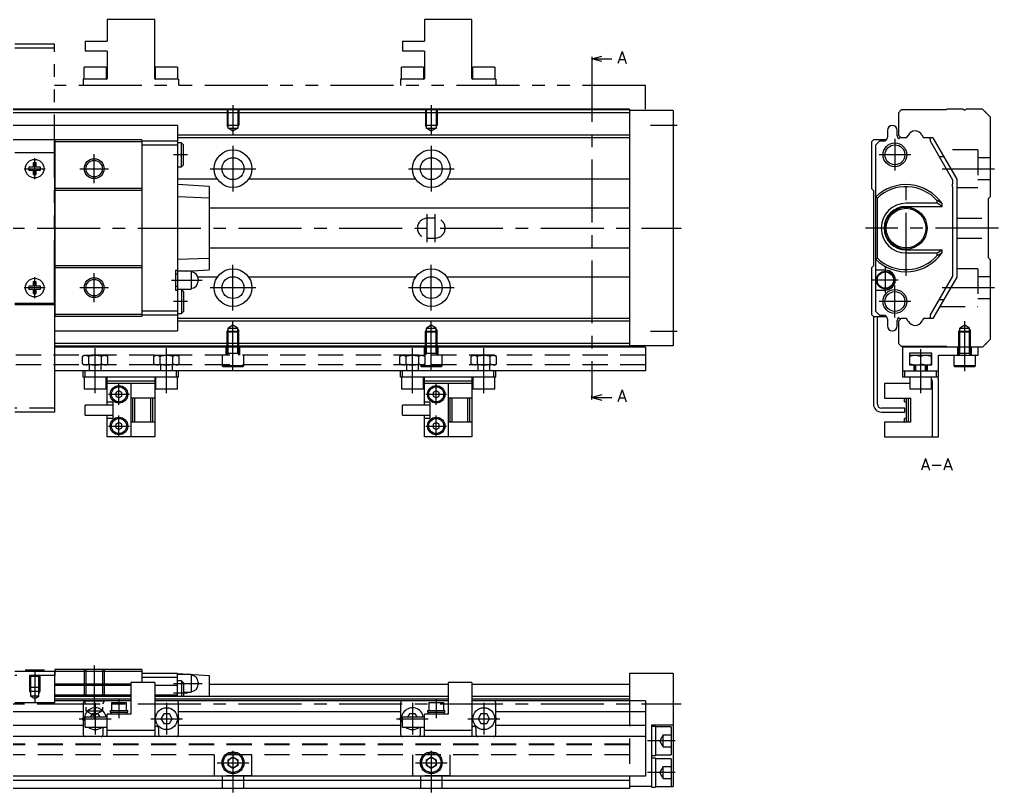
# Model space of a CAD drawing. Extents: x -2 to 494, y -8 to 204.
# Drawn here: x 247.6 to 494.4, y 9 to 203.9 of the extents above; entities that cross this region are included whole.
import ezdxf

# ---------------------------------------------------------------- set-up
doc = ezdxf.new("R2010")
doc.units = 0
doc.header["$LTSCALE"] = 0.5
for name, pattern in [('CENTER', [50.8, 31.75, -6.35, 6.35, -6.35]), ('DASHED', [19.05, 12.7, -6.35]), ('PHANTOM', [63.5, 31.75, -6.35, 6.35, -6.35, 6.35, -6.35])]:
    doc.linetypes.add(name, pattern=pattern)
for name, color, linetype in [('MSM_CENTER', 1, 'CENTER'), ('MSM_CONTINUOUS', 7, 'CONTINUOUS'), ('MSM_DASHED', 4, 'DASHED'), ('MSM_IMAGINARY', 6, 'PHANTOM'), ('MSM_NARROW', 5, 'CONTINUOUS'), ('MSM_PART_NUMBER', 7, 'CONTINUOUS')]:
    doc.layers.add(name, color=color, linetype=linetype)
doc.styles.get("Standard").update_dxf_attribs({"font": 'txt.shx', "height": 3, "bigfont": 'bigfont.shx'})

msp = doc.modelspace()

# ---------------------------------------------------------------- linework, layer by layer
at = {"layer": 'MSM_CENTER'}
for p, q in [((391.92, 193.98), (391.92, 108.62)), ((301.4, 182.3), (301.4, 174.79)), ((351.4, 182.3), (351.4, 174.79)), ((406.65, 177.3), (413.4, 177.3)), ((468.3, 173.8), (468.3, 165.8)), ((301.4, 172.05), (301.4, 160.55)), ((351.4, 172.05), (351.4, 160.55)), ((251.4, 163.67), (251.4, 168.92)), ((266.4, 162.67), (266.4, 169.92)), ((289.9, 169.8), (286.4, 169.8)), ((472.3, 169.8), (464.3, 169.8)), ((248.77, 166.3), (254.02, 166.3)), ((262.77, 166.3), (270.02, 166.3)), ((295.65, 166.3), (307.15, 166.3)), ((345.65, 166.3), (357.15, 166.3)), ((480.22, 166.3), (493.4, 166.3)), ((471.1, 139.3), (471.1, 163.3)), ((350.4, 147.8), (350.4, 154.8)), ((352.4, 147.8), (352.4, 154.8)), ((-2, 151.3), (414.4, 151.3)), ((494.4, 151.3), (460.9, 151.3)), ((301.4, 130.55), (301.4, 142.05)), ((351.4, 130.55), (351.4, 142.05)), ((465.9, 134.95), (465.9, 141.45)), ((251.4, 133.67), (251.4, 138.92)), ((266.4, 132.67), (266.4, 139.92)), ((248.77, 136.3), (254.02, 136.3)), ((262.77, 136.3), (270.02, 136.3)), ((285.9, 138.2), (293.6, 138.2)), ((295.65, 136.3), (307.15, 136.3)), ((345.65, 136.3), (357.15, 136.3)), ((469.15, 138.2), (462.65, 138.2)), ((468.3, 128.8), (468.3, 136.8)), ((480.22, 136.3), (493.4, 136.3)), ((289.9, 132.8), (286.4, 132.8)), ((472.3, 132.8), (464.3, 132.8)), ((301.4, 115.25), (301.4, 127.81)), ((351.4, 115.25), (351.4, 127.81)), ((485.9, 115.25), (485.9, 127.81)), ((406.65, 125.3), (413.4, 125.3)), ((266.65, 109.7), (266.65, 121.05)), ((284.65, 109.7), (284.65, 121.05)), ((346.65, 109.7), (346.65, 121.05)), ((364.65, 109.7), (364.65, 121.05)), ((474.8, 109.7), (474.8, 120.8)), ((272.65, 106.77), (272.65, 112.02)), ((352.65, 106.77), (352.65, 112.02)), ((270.02, 109.4), (275.27, 109.4)), ((350.02, 109.4), (355.27, 109.4)), ((272.65, 98.77), (272.65, 104.02)), ((352.65, 98.77), (352.65, 104.02)), ((270.02, 101.4), (275.27, 101.4)), ((350.02, 101.4), (355.27, 101.4)), ((251.4, 39.5), (251.4, 31.69)), ((266.4, 41), (266.4, 27.41)), ((286.4, 36.5), (293.6, 36.5)), ((272.65, 32.7), (272.65, 27.7)), ((286.4, 34.1), (289.9, 34.1)), ((352.65, 32.7), (352.65, 27.7)), ((-2, 31.3), (414.4, 31.3)), ((266.65, 31.6), (266.65, 23.6)), ((284.65, 31.6), (284.65, 23.6)), ((346.65, 31.6), (346.65, 23.6)), ((364.65, 31.6), (364.65, 23.6)), ((262.65, 27.6), (270.65, 27.6)), ((280.65, 27.6), (288.65, 27.6)), ((342.65, 27.6), (350.65, 27.6)), ((360.65, 27.6), (368.65, 27.6)), ((412.9, 22), (405.9, 22)), ((301.4, 19.5), (301.4, 9)), ((351.4, 19.5), (351.4, 9)), ((297.4, 16.5), (305.4, 16.5)), ((347.4, 16.5), (355.4, 16.5)), ((412.9, 14), (405.9, 14))]:
    msp.add_line(p, q, dxfattribs=at)
at = {"layer": 'MSM_CONTINUOUS'}
for p, q in [((391.92, 193.98), (394.42, 194.65)), ((391.92, 194.48), (391.92, 193.48)), ((394.42, 193.31), (391.92, 193.98)), ((391.92, 193.98), (396.92, 193.98)), ((401.4, 181.3), (151.4, 181.3)), ((401.4, 181.1), (151.4, 181.1)), ((401.4, 180.4), (151.4, 180.4)), ((401.4, 181.3), (401.4, 121.3)), ((412.4, 181), (401.4, 181)), ((412.4, 181), (412.4, 121.6)), ((469.9, 181.1), (469.2, 180.4)), ((469.2, 180.4), (469.2, 174.75)), ((481.2, 181.1), (469.9, 181.1)), ((481.4, 181.3), (481.2, 181.1)), ((485.5, 181.3), (481.4, 181.3)), ((490.4, 181.3), (486.3, 181.3)), ((492.4, 179.3), (490.4, 181.3)), ((492.4, 159.3), (492.4, 179.3)), ((287.4, 177.2), (215.4, 177.2)), ((287.4, 177.2), (287.4, 125.4)), ((466.4, 175.95), (466.4, 174.25)), ((468.9, 174.55), (468.9, 175.95)), ((278.4, 173.55), (224.4, 173.55)), ((256.5, 173.55), (256.5, 129.05)), ((278.4, 173.05), (256.5, 173.05)), ((278.4, 173.55), (278.4, 129.05)), ((287.4, 173.25), (278.4, 173.25)), ((401.4, 174.75), (287.4, 174.75)), ((401.4, 174.05), (287.4, 174.05)), ((288.4, 172.8), (287.4, 172.8)), ((288.9, 172.3), (288.4, 172.8)), ((288.4, 166.8), (288.4, 172.8)), ((462.9, 173.55), (462.4, 173.05)), ((462.4, 173.05), (462.4, 161.3)), ((466.11, 173.55), (462.9, 173.55)), ((464.4, 173.25), (463.4, 172.25)), ((465.4, 173.25), (464.4, 173.25)), ((469.2, 174.75), (469.9, 174.05)), ((469.85, 174.1), (469.7, 174.1)), ((471.25, 174.05), (469.9, 174.05)), ((471.25, 174.05), (471.62, 174.7)), ((475.12, 174.8), (475.55, 174.05)), ((477.9, 174.05), (475.55, 174.05)), ((477.24, 173.2), (477.24, 173.6)), ((482.9, 163.39), (477.24, 173.2)), ((477.9, 174.05), (483.9, 163.66)), ((287.4, 172.25), (278.4, 172.25)), ((288.9, 167.3), (288.9, 172.3)), ((463.4, 172.25), (463.4, 130.35)), ((256.4, 170.3), (246.4, 170.3)), ((256.4, 170.3), (256.4, 104.92)), ((480.64, 169.3), (479.49, 169.3)), ((251, 166.7), (249.95, 166.7)), ((249.95, 165.9), (251, 165.9)), ((251, 167.75), (251, 166.7)), ((251, 165.9), (251, 164.85)), ((251.8, 166.7), (251.8, 167.75)), ((252.85, 166.7), (251.8, 166.7)), ((251.8, 164.85), (251.8, 165.9)), ((251.8, 165.9), (252.85, 165.9)), ((287.4, 166.8), (288.4, 166.8)), ((288.4, 166.8), (288.9, 167.3)), ((297.45, 163.66), (287.4, 163.66)), ((347.45, 163.66), (305.35, 163.66)), ((401.4, 163.66), (355.35, 163.66)), ((482.9, 162.45), (482.9, 163.39)), ((483.9, 163.66), (483.9, 138.94)), ((278.4, 161.3), (256.5, 161.3)), ((278.4, 160.8), (256.5, 160.8)), ((295.4, 161.77), (287.4, 162.3)), ((295.4, 161.77), (295.4, 140.83)), ((462.4, 161.3), (462.9, 160.8)), ((462.9, 160.8), (462.9, 141.8)), ((482.9, 139.21), (482.9, 161.65)), ((295.4, 158.9), (287.4, 159.16)), ((463.9, 158.9), (463.4, 159.16)), ((463.9, 143.7), (463.9, 158.9)), ((478.95, 157.56), (478.95, 158.23)), ((491.9, 158.8), (492.4, 159.3)), ((491.9, 143.8), (491.9, 158.8)), ((401.4, 156.3), (295.4, 156.3)), ((478.95, 157.56), (471.1, 157.56)), ((471.1, 156.8), (480.2, 156.8)), ((480.2, 156.8), (478.95, 157.56)), ((480.2, 156.8), (480.2, 157.48)), ((295.4, 146.3), (401.4, 146.3)), ((471.1, 145.8), (480.2, 145.8)), ((478.95, 145.04), (480.2, 145.8)), ((480.2, 145.12), (480.2, 145.8)), ((287.4, 143.44), (295.4, 143.7)), ((463.4, 143.44), (463.9, 143.7)), ((471.1, 145.04), (478.95, 145.04)), ((478.95, 144.37), (478.95, 145.04)), ((492.4, 143.3), (491.9, 143.8)), ((492.4, 123.3), (492.4, 143.3)), ((278.4, 141.8), (256.5, 141.8)), ((278.4, 141.3), (256.5, 141.3)), ((286.9, 140.7), (286.9, 135.7)), ((286.9, 140.7), (287.4, 140.7)), ((289.66, 140.45), (295.4, 140.83)), ((462.9, 141.8), (462.4, 141.3)), ((462.4, 141.3), (462.4, 129.55)), ((465.9, 140.7), (463.4, 140.7)), ((287.4, 139.7), (286.9, 139.7)), ((290.85, 140.45), (287.4, 140.45)), ((290.85, 140.45), (290.85, 135.95)), ((297.45, 138.94), (292.54, 138.94)), ((292.6, 138.5), (292.6, 137.9)), ((347.45, 138.94), (305.35, 138.94)), ((401.4, 138.94), (355.35, 138.94)), ((477.24, 129.4), (482.9, 139.21)), ((483.9, 138.94), (477.9, 128.55)), ((251, 136.7), (249.95, 136.7)), ((249.95, 135.9), (251, 135.9)), ((251, 137.75), (251, 136.7)), ((251, 135.9), (251, 134.85)), ((251.8, 136.7), (251.8, 137.75)), ((252.85, 136.7), (251.8, 136.7)), ((251.8, 135.9), (252.85, 135.9)), ((251.8, 134.85), (251.8, 135.9)), ((286.9, 136.7), (287.4, 136.7)), ((287.4, 135.95), (290.85, 135.95)), ((288.4, 135.8), (287.4, 135.8)), ((288.4, 135.8), (288.4, 129.8)), ((288.9, 135.3), (288.4, 135.8)), ((286.9, 135.7), (287.4, 135.7)), ((288.9, 135.3), (288.9, 130.3)), ((463.4, 135.7), (465.9, 135.7)), ((479.49, 133.3), (480.64, 133.3)), ((278.4, 129.05), (256.4, 129.05)), ((278.4, 129.55), (256.5, 129.55)), ((287.4, 130.35), (278.4, 130.35)), ((287.4, 129.35), (278.4, 129.35)), ((287.4, 129.8), (288.4, 129.8)), ((401.4, 128.55), (287.4, 128.55)), ((288.4, 129.8), (288.9, 130.3)), ((462.4, 129.55), (462.9, 129.05)), ((462.9, 129.05), (466.11, 129.05)), ((462.9, 129.05), (462.9, 106.9)), ((463.4, 130.35), (464.4, 129.35)), ((463.9, 106.9), (463.9, 129.05)), ((464.4, 129.35), (465.4, 129.35)), ((466.4, 128.35), (466.4, 126.65)), ((469.9, 128.55), (469.2, 127.85)), ((469.7, 128.5), (469.85, 128.5)), ((471.25, 128.55), (469.9, 128.55)), ((471.68, 127.8), (471.25, 128.55)), ((475.55, 128.55), (475.18, 127.9)), ((477.9, 128.55), (475.55, 128.55)), ((477.24, 129), (477.24, 129.4)), ((401.4, 127.85), (287.4, 127.85)), ((468.9, 126.65), (468.9, 128.05)), ((469.2, 127.85), (469.2, 122.2)), ((256.4, 125.4), (287.4, 125.4)), ((401.4, 122.2), (256.4, 122.2)), ((401.4, 121.5), (256.4, 121.5)), ((405.4, 121.3), (256.4, 121.3)), ((412.4, 121.6), (401.4, 121.6)), ((405.4, 121.3), (405.4, 115.3)), ((469.2, 122.2), (469.9, 121.5)), ((469.9, 121.5), (481.2, 121.5)), ((490.4, 121.3), (470.3, 121.3)), ((470.3, 113.7), (470.3, 121.3)), ((481.2, 121.5), (481.4, 121.3)), ((489.3, 119.3), (489.3, 121.3)), ((490.4, 121.3), (492.4, 123.3)), ((477.65, 119.8), (471.95, 119.8)), ((471.95, 119.8), (471.95, 116.8)), ((477.55, 119.2), (472.05, 119.2)), ((472.05, 116.8), (472.05, 119.2)), ((474.8, 118.95), (473.42, 119.2)), ((474.8, 117.05), (474.8, 118.95)), ((477.55, 118.95), (476.17, 119.2)), ((477.55, 116.8), (477.55, 119.2)), ((477.65, 116.8), (477.65, 119.8)), ((479.3, 119.3), (489.3, 119.3)), ((479.3, 113.7), (479.3, 119.3)), ((483.15, 119.3), (483.15, 116.6)), ((488.65, 116.6), (488.65, 119.3)), ((471.95, 116.8), (477.65, 116.8)), ((472.05, 117.05), (473.42, 116.8)), ((473.1, 116.8), (473.1, 115.3)), ((473.3, 116.8), (473.3, 115.3)), ((474.8, 117.05), (476.17, 116.8)), ((476.3, 115.3), (476.3, 116.8)), ((476.5, 115.3), (476.5, 116.8)), ((483.15, 116.6), (483.45, 116.3)), ((488.65, 116.6), (483.15, 116.6)), ((488.35, 116.3), (483.45, 116.3)), ((488.35, 116.3), (488.65, 116.6)), ((405.4, 115.3), (256.4, 115.3)), ((263.65, 113.7), (263.65, 115.3)), ((287.65, 113.7), (263.65, 113.7)), ((263.9, 113.7), (263.9, 110.7)), ((264.15, 113.7), (264.15, 115.3)), ((269.4, 110.7), (269.4, 113.7)), ((269.65, 106.65), (269.65, 113.57)), ((281.65, 113.57), (281.65, 98.7)), ((281.9, 113.7), (281.9, 110.7)), ((287.15, 113.7), (287.15, 115.3)), ((287.4, 110.7), (287.4, 113.7)), ((287.65, 113.7), (287.65, 115.3)), ((343.65, 113.7), (343.65, 115.3)), ((367.65, 113.7), (343.65, 113.7)), ((343.9, 113.7), (343.9, 110.7)), ((344.15, 113.7), (344.15, 115.3)), ((349.4, 110.7), (349.4, 113.7)), ((349.65, 106.65), (349.65, 113.57)), ((361.65, 113.57), (361.65, 98.7)), ((361.9, 113.7), (361.9, 110.7)), ((367.15, 113.7), (367.15, 115.3)), ((367.4, 110.7), (367.4, 113.7)), ((367.65, 113.7), (367.65, 115.3)), ((470.3, 115.3), (479.3, 115.3)), ((479.3, 113.7), (470.3, 113.7)), ((470.8, 113.7), (470.8, 115.3)), ((472.05, 113.7), (472.05, 110.7)), ((477.55, 110.7), (477.55, 113.7)), ((478.8, 113.7), (478.8, 115.3)), ((281.65, 112.7), (269.65, 112.7)), ((281.65, 112.1), (269.65, 112.1)), ((275.65, 112.1), (275.65, 98.7)), ((361.65, 112.7), (349.65, 112.7)), ((361.65, 112.1), (349.65, 112.1)), ((355.65, 112.1), (355.65, 98.7)), ((465.7, 112.1), (465.7, 108.4)), ((472.05, 112.1), (465.7, 112.1)), ((477.7, 112.1), (477.55, 112.1)), ((477.7, 112.7), (477.7, 98.7)), ((479.3, 98.7), (479.3, 112.7)), ((269.4, 110.7), (263.9, 110.7)), ((272.65, 110.27), (271.9, 109.83)), ((271.9, 109.83), (271.9, 108.97)), ((271.9, 108.97), (272.65, 108.53)), ((273.4, 109.83), (272.65, 110.27)), ((272.65, 108.53), (273.4, 108.97)), ((273.4, 108.97), (273.4, 109.83)), ((287.4, 110.7), (281.9, 110.7)), ((349.4, 110.7), (343.9, 110.7)), ((352.65, 110.27), (351.9, 109.83)), ((351.9, 109.83), (351.9, 108.97)), ((351.9, 108.97), (352.65, 108.53)), ((353.4, 109.83), (352.65, 110.27)), ((352.65, 108.53), (353.4, 108.97)), ((353.4, 108.97), (353.4, 109.83)), ((367.4, 110.7), (361.9, 110.7)), ((394.42, 109.29), (391.92, 108.62)), ((391.92, 108.12), (391.92, 109.12)), ((391.92, 108.62), (394.42, 107.95)), ((391.92, 108.62), (396.92, 108.62)), ((477.55, 110.7), (472.05, 110.7)), ((271.15, 106.65), (264.15, 106.65)), ((264.15, 104.15), (264.15, 106.65)), ((271.15, 107.4), (269.65, 107.4)), ((271.15, 103.4), (271.15, 107.4)), ((281.65, 108.4), (275.65, 108.4)), ((276.15, 102.4), (276.15, 108.4)), ((276.65, 102.4), (276.65, 108.4)), ((280.65, 102.4), (280.65, 108.4)), ((281.15, 102.4), (281.15, 108.4)), ((351.15, 106.65), (344.15, 106.65)), ((344.15, 104.15), (344.15, 106.65)), ((351.15, 107.4), (349.65, 107.4)), ((351.15, 103.4), (351.15, 107.4)), ((361.65, 108.4), (355.65, 108.4)), ((356.15, 102.4), (356.15, 108.4)), ((356.65, 102.4), (356.65, 108.4)), ((360.65, 102.4), (360.65, 108.4)), ((361.15, 102.4), (361.15, 108.4)), ((465.7, 108.4), (472.2, 108.4)), ((470.7, 107.5), (470.7, 108.4)), ((470.7, 107.5), (471.2, 107.5)), ((471.2, 102.4), (471.2, 108.4)), ((471.7, 102.4), (471.7, 108.4)), ((472.2, 108.4), (472.2, 102.4)), ((256.4, 104.9), (246.4, 104.9)), ((264.15, 104.15), (271.15, 104.15)), ((269.65, 98.7), (269.65, 104.15)), ((344.15, 104.15), (351.15, 104.15)), ((349.65, 98.7), (349.65, 104.15)), ((470.8, 105.9), (464.9, 105.9)), ((464.9, 104.9), (470.8, 104.9)), ((470.8, 104.9), (470.8, 105.9)), ((269.65, 103.4), (271.15, 103.4)), ((272.65, 102.27), (271.9, 101.83)), ((271.9, 101.83), (271.9, 100.97)), ((273.4, 101.83), (272.65, 102.27)), ((273.4, 100.97), (273.4, 101.83)), ((281.65, 102.4), (275.65, 102.4)), ((349.65, 103.4), (351.15, 103.4)), ((352.65, 102.27), (351.9, 101.83)), ((351.9, 101.83), (351.9, 100.97)), ((353.4, 101.83), (352.65, 102.27)), ((353.4, 100.97), (353.4, 101.83)), ((361.65, 102.4), (355.65, 102.4)), ((465.7, 102.4), (465.7, 98.7)), ((472.2, 102.4), (465.7, 102.4)), ((471.2, 103.3), (470.7, 103.3)), ((470.7, 102.4), (470.7, 103.3)), ((271.9, 100.97), (272.65, 100.53)), ((272.65, 100.53), (273.4, 100.97)), ((351.9, 100.97), (352.65, 100.53)), ((352.65, 100.53), (353.4, 100.97)), ((281.65, 98.7), (269.65, 98.7)), ((361.65, 98.7), (349.65, 98.7)), ((465.7, 98.7), (479.3, 98.7)), ((256.4, 39.5), (246.4, 39.5)), ((249.05, 39.9), (249.05, 39.5)), ((249.05, 39.9), (253.75, 39.9)), ((253.75, 39.5), (253.75, 39.9)), ((256.4, 39.5), (256.4, 31.6)), ((278.4, 40), (256.5, 40)), ((256.5, 40), (256.5, 38.5)), ((278.4, 39.5), (256.5, 39.5)), ((278.4, 40), (278.4, 36.7)), ((256.5, 38.5), (256.4, 38.5)), ((287.4, 39), (278.4, 39)), ((287.4, 38), (278.4, 38)), ((287.4, 39), (295.4, 38.5)), ((287.4, 33.2), (287.4, 39)), ((290.85, 38.75), (287.4, 38.75)), ((288.4, 37.1), (287.4, 37.1)), ((288.9, 36.6), (288.4, 37.1)), ((288.4, 37.1), (288.4, 33.2)), ((290.85, 38.75), (290.85, 34.25)), ((295.4, 38.5), (295.4, 33.2)), ((412.4, 39), (401.4, 39)), ((401.4, 39), (401.4, 32.1)), ((412.4, 39), (412.4, 10.5)), ((275.65, 36.29), (256.4, 36.29)), ((275.65, 36), (256.4, 36)), ((281.65, 36.7), (275.65, 36.7)), ((275.65, 36.7), (275.65, 28.7)), ((281.65, 36.7), (281.65, 23.1)), ((287.4, 36), (281.65, 36)), ((288.9, 36.6), (288.9, 33.2)), ((292.6, 36.8), (292.6, 36.2)), ((295.4, 36.3), (355.65, 36.3)), ((355.65, 36.7), (355.65, 28.7)), ((361.65, 36.7), (355.65, 36.7)), ((361.65, 36.7), (361.65, 23.1)), ((361.65, 36.3), (401.4, 36.3)), ((275.65, 33.5), (256.4, 33.5)), ((275.65, 33.5), (256.4, 33.5)), ((275.65, 33.2), (256.4, 33.2)), ((275.65, 32.5), (256.4, 32.5)), ((275.65, 32.1), (256.4, 32.1)), ((287.4, 33.5), (281.65, 33.5)), ((355.65, 33.2), (281.65, 33.2)), ((355.65, 32.5), (281.65, 32.5)), ((355.65, 32.1), (281.65, 32.1)), ((288.9, 34.25), (290.85, 34.25)), ((401.4, 33.2), (361.65, 33.2)), ((401.4, 32.5), (361.65, 32.5)), ((405.4, 32.1), (361.65, 32.1)), ((405.4, 32.1), (405.4, 13.1)), ((256.4, 31.6), (246.4, 31.6)), ((263.65, 31.6), (263.65, 23.6)), ((270.45, 29.7), (270.45, 29.2)), ((270.45, 29.7), (274.85, 29.7)), ((270.75, 31.7), (270.75, 29.7)), ((270.75, 31.7), (274.55, 31.7)), ((274.55, 29.7), (274.55, 31.7)), ((274.85, 29.2), (274.85, 29.7)), ((287.65, 23.6), (287.65, 31.6)), ((343.65, 31.6), (343.65, 23.6)), ((350.45, 29.7), (350.45, 29.2)), ((350.45, 29.7), (354.85, 29.7)), ((350.75, 31.7), (350.75, 29.7)), ((350.75, 31.7), (354.55, 31.7)), ((354.55, 29.7), (354.55, 31.7)), ((354.85, 29.2), (354.85, 29.7)), ((367.65, 23.6), (367.65, 31.6)), ((263.65, 29.3), (207.65, 29.3)), ((263.47, 27.6), (263.65, 27.9)), ((263.65, 27.3), (263.47, 27.6)), ((269.65, 27.95), (264.15, 27.95)), ((264.15, 25.45), (264.15, 27.95)), ((265.93, 28.85), (265.41, 27.95)), ((267.37, 28.85), (265.93, 28.85)), ((267.89, 27.95), (267.37, 28.85)), ((275.65, 28.7), (269.65, 28.7)), ((269.65, 23.1), (269.65, 28.7)), ((270.45, 29.2), (274.85, 29.2)), ((270.65, 29.2), (270.65, 28.7)), ((274.65, 28.7), (274.65, 29.2)), ((283.93, 28.85), (283.21, 27.6)), ((283.21, 27.6), (283.93, 26.35)), ((285.37, 28.85), (283.93, 28.85)), ((286.09, 27.6), (285.37, 28.85)), ((285.37, 26.35), (286.09, 27.6)), ((287.83, 27.6), (287.61, 27.22)), ((343.65, 29.3), (287.65, 29.3)), ((287.65, 27.9), (287.83, 27.6)), ((343.47, 27.6), (343.65, 27.9)), ((343.65, 27.3), (343.47, 27.6)), ((349.65, 27.95), (344.15, 27.95)), ((344.15, 25.45), (344.15, 27.95)), ((345.93, 28.85), (345.41, 27.95)), ((347.37, 28.85), (345.93, 28.85)), ((347.89, 27.95), (347.37, 28.85)), ((355.65, 28.7), (349.65, 28.7)), ((349.65, 23.1), (349.65, 28.7)), ((350.45, 29.2), (354.85, 29.2)), ((350.65, 29.2), (350.65, 28.7)), ((354.65, 28.7), (354.65, 29.2)), ((363.93, 28.85), (363.21, 27.6)), ((363.21, 27.6), (363.93, 26.35)), ((365.37, 28.85), (363.93, 28.85)), ((366.09, 27.6), (365.37, 28.85)), ((365.37, 26.35), (366.09, 27.6)), ((367.83, 27.6), (367.61, 27.22)), ((405.4, 29.3), (367.65, 29.3)), ((367.65, 27.9), (367.83, 27.6)), ((263.65, 25.9), (207.65, 25.9)), ((264.15, 25.45), (269.65, 25.45)), ((268.65, 23.6), (268.65, 25.2)), ((269.65, 24.7), (281.65, 24.7)), ((281.65, 25.7), (282.15, 25.7)), ((282.65, 25.2), (282.65, 23.6)), ((283.93, 26.35), (285.37, 26.35)), ((343.65, 25.9), (287.65, 25.9)), ((344.15, 25.45), (349.65, 25.45)), ((348.65, 23.6), (348.65, 25.2)), ((349.65, 24.7), (361.65, 24.7)), ((361.65, 25.7), (362.15, 25.7)), ((362.65, 25.2), (362.65, 23.6)), ((363.93, 26.35), (365.37, 26.35)), ((405.4, 25.9), (367.65, 25.9)), ((412.4, 26), (406.9, 26)), ((406.9, 26), (406.9, 10.35)), ((407.9, 25.65), (406.9, 25.65)), ((407.9, 25.65), (407.9, 18.35)), ((411.9, 25.5), (407.9, 25.5)), ((411.9, 25.5), (411.9, 18.5)), ((405.4, 23.1), (147.4, 23.1)), ((300.15, 17.22), (301.4, 17.94)), ((301.4, 17.94), (302.65, 17.22)), ((350.15, 17.22), (351.4, 17.94)), ((351.4, 17.94), (352.65, 17.22)), ((406.9, 18.35), (407.9, 18.35)), ((407.9, 17.65), (406.9, 17.65)), ((407.9, 18.5), (411.9, 18.5)), ((407.9, 17.65), (407.9, 10.35)), ((411.9, 17.5), (407.9, 17.5)), ((411.9, 17.5), (411.9, 10.5)), ((300.15, 15.78), (300.15, 17.22)), ((301.4, 15.06), (300.15, 15.78)), ((302.65, 15.78), (301.4, 15.06)), ((302.65, 17.22), (302.65, 15.78)), ((350.15, 15.78), (350.15, 17.22)), ((351.4, 15.06), (350.15, 15.78)), ((352.65, 15.78), (351.4, 15.06)), ((352.65, 17.22), (352.65, 15.78)), ((405.4, 13.1), (147.4, 13.1)), ((401.4, 13.1), (401.4, 10)), ((401.4, 12), (151.4, 12)), ((401.4, 10), (151.4, 10)), ((406.9, 10.5), (401.4, 10.5)), ((406.9, 10.35), (407.9, 10.35)), ((407.9, 10.5), (412.4, 10.5))]:
    msp.add_line(p, q, dxfattribs=at)
for centre, radius in [((468.3, 169.8), 3), ((301.4, 166.3), 4.75), ((351.4, 166.3), 4.75), ((468.3, 169.8), 2.5), ((251.4, 166.3), 2.35), ((266.4, 166.3), 2.07), ((301.4, 166.3), 2.75), ((351.4, 166.3), 2.75), ((471.1, 151.3), 5.3), ((471.1, 151.3), 5), ((301.4, 136.3), 4.75), ((351.4, 136.3), 4.75), ((251.4, 136.3), 2.35), ((266.4, 136.3), 2.07), ((301.4, 136.3), 2.75), ((351.4, 136.3), 2.75), ((465.9, 138.2), 2.25), ((465.9, 138.2), 2.05), ((468.3, 132.8), 3), ((468.3, 132.8), 2.5), ((272.65, 109.4), 2.2), ((272.65, 109.4), 1.9), ((352.65, 109.4), 2.2), ((352.65, 109.4), 1.9), ((272.65, 101.4), 2.2), ((272.65, 101.4), 1.9), ((352.65, 101.4), 2.2), ((352.65, 101.4), 1.9), ((284.65, 27.6), 2.75), ((364.65, 27.6), 2.75), ((301.4, 16.5), 2.75), ((301.4, 16.5), 2.45), ((301.4, 16.5), 1.25), ((351.4, 16.5), 2.75), ((351.4, 16.5), 2.45), ((351.4, 16.5), 1.25)]:
    msp.add_circle(centre, radius, dxfattribs=at)
for centre, radius, start, end in [((485.9, 181.6), 0.5, 216.8699, 323.1301), ((489.9, 179), 2, 36.8699, 53.1301), ((467.65, 175.95), 1.25, 0, 180), ((473.55, 173.65), 2.2, 93.981, 151.4552), ((473.25, 173.65), 2.2, 31.4553, 86.019), ((465.4, 174.25), 1, 270, 0), ((469.9, 174.55), 1, 180, 228.766), ((469.7, 173.6), 0.5, 90, 156.6746), ((476.74, 173.6), 0.5, 0, 64.1915), ((251.4, 166.3), 1.5, 164.534, 195.466), ((251.4, 166.3), 1.5, 74.534, 105.466), ((251.4, 166.3), 1.5, 344.534, 15.466), ((251.4, 166.3), 1.5, 254.534, 285.466), ((471.1, 151.3), 11, 34.1804, 134.427), ((471.1, 151.3), 10.47, 41.4448, 133.4287), ((483.2, 162.05), 0.5, 126.8699, 233.1301), ((475.05, 150.3), 8.84, 54.3755, 63.8517), ((471.1, 151.3), 6.26, 90, 270), ((471.1, 151.3), 5.5, 90, 270), ((471.1, 151.3), 11, 225.573, 325.8196), ((471.1, 151.3), 10.47, 226.5713, 318.5552), ((475.05, 152.3), 8.83, 296.1475, 305.6253), ((465.9, 138.2), 2.5, 270, 90), ((290.85, 138.5), 1.75, 0, 90), ((251.4, 136.3), 1.5, 164.534, 195.466), ((251.4, 136.3), 1.5, 74.534, 105.466), ((251.4, 136.3), 1.5, 344.534, 15.466), ((290.85, 137.9), 1.75, 270, 0), ((251.4, 136.3), 1.5, 254.534, 285.466), ((465.4, 128.35), 1, 0, 90), ((469.9, 128.05), 1, 131.234, 180), ((469.7, 129), 0.5, 203.3254, 270), ((476.74, 129), 0.5, 295.8754, 0), ((467.65, 126.65), 1.25, 180, 0), ((473.55, 128.95), 2.2, 211.4553, 266.019), ((473.25, 128.95), 2.2, 273.981, 331.4552), ((489.9, 123.6), 2, 306.8699, 323.1301), ((473.61, 114.17), 5.03, 92.1474, 108.1088), ((476.42, 113.83), 5.37, 92.6597, 107.5964), ((473.26, 121.72), 4.93, 271.9773, 288.2788), ((476.09, 121.27), 4.47, 271.1335, 289.1226), ((269.43, 113.22), 0.474, 75.8416, 93.5777), ((269.54, 113.57), 0.114, 359.2421, 85.1843), ((281.76, 113.57), 0.114, 128.9711, 180.0605), ((281.87, 113.29), 0.411, 86.4451, 116.3724), ((349.43, 113.22), 0.474, 75.8416, 93.5777), ((349.54, 113.57), 0.114, 359.2421, 85.1843), ((361.76, 113.57), 0.114, 128.9711, 180.0605), ((361.87, 113.29), 0.411, 86.4451, 116.3724), ((476.7, 112.7), 2.6, 0, 22.6199), ((476.7, 112.7), 1, 0, 31.7883), ((464.9, 106.9), 2, 180, 270), ((464.9, 106.9), 1, 180, 270), ((290.85, 36.8), 1.75, 0, 90), ((290.85, 36.2), 1.75, 270, 0), ((264.15, 31.6), 0.5, 90, 180), ((287.15, 31.6), 0.5, 0, 90), ((344.15, 31.6), 0.5, 90, 180), ((367.15, 31.6), 0.5, 0, 90), ((266.65, 27.6), 2.75, 7.312, 204.62), ((346.65, 27.6), 2.75, 7.312, 204.62), ((266.65, 27.6), 2.75, 231.4273, 308.5727), ((269.15, 25.2), 0.5, 150, 180), ((269.22, 25.21), 0.429, 358.6925, 34.0177), ((282.15, 25.2), 0.501, 90.0618, 179.9383), ((282.15, 25.2), 0.5, 0, 90), ((346.65, 27.6), 2.75, 231.4273, 308.5727), ((349.15, 25.2), 0.5, 150, 180), ((349.22, 25.21), 0.429, 358.6925, 34.0177), ((362.15, 25.2), 0.501, 90.0618, 179.9383), ((362.15, 25.2), 0.5, 0, 90), ((264.15, 23.6), 0.5, 180, 270), ((268.15, 23.6), 0.5, 270, 0), ((283.15, 23.6), 0.5, 180, 270), ((287.15, 23.6), 0.5, 270, 360), ((344.15, 23.6), 0.5, 180, 270), ((348.15, 23.6), 0.5, 270, 0), ((363.15, 23.6), 0.5, 180, 270), ((367.15, 23.6), 0.5, 270, 360)]:
    msp.add_arc(centre, radius, start, end, dxfattribs=at)
at = {"layer": 'MSM_DASHED'}
for p, q in [((299.9, 181.3), (299.9, 177.3)), ((300.17, 176.5), (300.17, 181.3)), ((302.63, 181.3), (302.63, 176.5)), ((302.9, 181.3), (302.9, 177.3)), ((349.9, 181.3), (349.9, 177.3)), ((350.17, 176.5), (350.17, 181.3)), ((352.63, 181.3), (352.63, 176.5)), ((352.9, 181.3), (352.9, 177.3)), ((300.17, 176.83), (299.9, 177.3)), ((299.9, 177.3), (302.9, 177.3)), ((300.17, 176.5), (302.63, 176.5)), ((301.4, 175.79), (300.17, 176.5)), ((302.63, 176.5), (301.4, 175.79)), ((302.63, 176.83), (302.9, 177.3)), ((350.17, 176.83), (349.9, 177.3)), ((349.9, 177.3), (352.9, 177.3)), ((350.17, 176.5), (352.63, 176.5)), ((351.4, 175.79), (350.17, 176.5)), ((352.63, 176.5), (351.4, 175.79)), ((352.63, 176.83), (352.9, 177.3)), ((489.2, 171.05), (479.63, 171.05)), ((489.2, 171.05), (489.2, 161.55)), ((492.4, 169.05), (489.2, 169.05)), ((489.2, 163.55), (492.4, 163.55)), ((483.9, 161.55), (489.2, 161.55)), ((352.4, 153.8), (350.4, 153.8)), ((483.9, 153.8), (491.9, 153.8)), ((350.4, 148.8), (352.4, 148.8)), ((483.9, 148.8), (491.9, 148.8)), ((489.2, 141.05), (483.9, 141.05)), ((489.2, 141.05), (489.2, 131.55)), ((492.4, 139.05), (489.2, 139.05)), ((489.2, 133.55), (492.4, 133.55)), ((479.63, 131.55), (489.2, 131.55)), ((301.4, 126.81), (300.17, 126.1)), ((300.17, 126.1), (302.63, 126.1)), ((300.17, 119.77), (300.17, 126.1)), ((302.63, 126.1), (301.4, 126.81)), ((302.63, 119.77), (302.63, 126.1)), ((351.4, 126.81), (350.17, 126.1)), ((350.17, 119.77), (350.17, 126.1)), ((350.17, 126.1), (352.63, 126.1)), ((352.63, 126.1), (351.4, 126.81)), ((352.63, 119.77), (352.63, 126.1)), ((485.9, 126.81), (484.67, 126.1)), ((484.67, 119.77), (484.67, 126.1)), ((484.67, 126.1), (487.13, 126.1)), ((487.13, 126.1), (485.9, 126.81)), ((487.13, 119.77), (487.13, 126.1)), ((300.17, 125.77), (299.9, 125.3)), ((299.9, 125.3), (302.9, 125.3)), ((299.9, 125.03), (300.17, 125.3)), ((299.9, 119.3), (299.9, 125.3)), ((302.9, 125.03), (299.9, 125.03)), ((302.63, 125.77), (302.9, 125.3)), ((302.9, 125.03), (302.63, 125.3)), ((302.9, 119.3), (302.9, 125.3)), ((350.17, 125.77), (349.9, 125.3)), ((349.9, 125.3), (352.9, 125.3)), ((349.9, 125.03), (350.17, 125.3)), ((349.9, 119.3), (349.9, 125.3)), ((352.9, 125.03), (349.9, 125.03)), ((352.63, 125.77), (352.9, 125.3)), ((352.9, 125.03), (352.63, 125.3)), ((352.9, 119.3), (352.9, 125.3)), ((484.67, 125.77), (484.4, 125.3)), ((484.4, 119.3), (484.4, 125.3)), ((484.4, 125.3), (487.4, 125.3)), ((484.4, 125.03), (484.67, 125.3)), ((487.4, 125.03), (484.4, 125.03)), ((487.13, 125.77), (487.4, 125.3)), ((487.4, 125.03), (487.13, 125.3)), ((487.4, 119.3), (487.4, 125.3)), ((299.65, 119.3), (299.65, 121.3)), ((303.15, 119.3), (303.15, 121.3)), ((349.65, 119.3), (349.65, 121.3)), ((353.15, 119.3), (353.15, 121.3)), ((484.15, 119.3), (484.15, 121.3)), ((487.65, 119.3), (487.65, 121.3)), ((405.4, 119.3), (147.4, 119.3)), ((263.9, 119.2), (263.47, 118.95)), ((263.47, 117.05), (263.47, 118.95)), ((269.4, 119.2), (263.9, 119.2)), ((265.06, 118.95), (264.27, 119.2)), ((265.06, 117.05), (265.06, 118.95)), ((268.24, 117.05), (268.24, 118.95)), ((269.83, 118.95), (269.03, 119.2)), ((269.83, 118.95), (269.4, 119.2)), ((269.83, 117.05), (269.83, 118.95)), ((281.9, 119.2), (281.47, 118.95)), ((281.47, 117.05), (281.47, 118.95)), ((287.4, 119.2), (281.9, 119.2)), ((283.06, 118.95), (282.27, 119.2)), ((283.06, 117.05), (283.06, 118.95)), ((286.24, 117.05), (286.24, 118.95)), ((287.83, 118.95), (287.03, 119.2)), ((287.83, 118.95), (287.4, 119.2)), ((287.83, 117.05), (287.83, 118.95)), ((298.65, 119.3), (298.65, 116.6)), ((299.9, 119.3), (300.17, 119.77)), ((299.9, 119.77), (302.9, 119.77)), ((302.9, 119.3), (302.63, 119.77)), ((304.15, 116.6), (304.15, 119.3)), ((343.9, 119.2), (343.47, 118.95)), ((343.47, 117.05), (343.47, 118.95)), ((349.4, 119.2), (343.9, 119.2)), ((345.06, 118.95), (344.27, 119.2)), ((345.06, 117.05), (345.06, 118.95)), ((348.24, 117.05), (348.24, 118.95)), ((349.83, 118.95), (349.03, 119.2)), ((349.83, 118.95), (349.4, 119.2)), ((349.83, 117.05), (349.83, 118.95)), ((349.9, 119.77), (352.9, 119.77)), ((349.9, 119.3), (350.17, 119.77)), ((352.9, 119.3), (352.63, 119.77)), ((354.15, 116.6), (354.15, 119.3)), ((361.9, 119.2), (361.47, 118.95)), ((361.47, 117.05), (361.47, 118.95)), ((367.4, 119.2), (361.9, 119.2)), ((363.06, 118.95), (362.27, 119.2)), ((363.06, 117.05), (363.06, 118.95)), ((366.24, 117.05), (366.24, 118.95)), ((367.83, 118.95), (367.03, 119.2)), ((367.83, 118.95), (367.4, 119.2)), ((367.83, 117.05), (367.83, 118.95)), ((484.4, 119.77), (487.4, 119.77)), ((484.4, 119.3), (484.67, 119.77)), ((487.4, 119.3), (487.13, 119.77)), ((405.4, 116.8), (147.4, 116.8)), ((263.47, 117.05), (263.9, 116.8)), ((263.47, 117.05), (264.27, 116.8)), ((269.4, 116.8), (263.9, 116.8)), ((265.15, 116.8), (265.15, 115.3)), ((268.15, 115.3), (268.15, 116.8)), ((268.24, 117.05), (269.03, 116.8)), ((269.4, 116.8), (269.83, 117.05)), ((281.47, 117.05), (281.9, 116.8)), ((281.47, 117.05), (282.27, 116.8)), ((287.4, 116.8), (281.9, 116.8)), ((283.15, 116.8), (283.15, 115.3)), ((286.15, 115.3), (286.15, 116.8)), ((286.24, 117.05), (287.03, 116.8)), ((287.4, 116.8), (287.83, 117.05)), ((298.65, 116.6), (298.95, 116.3)), ((304.15, 116.6), (298.65, 116.6)), ((303.85, 116.3), (298.95, 116.3)), ((303.85, 116.3), (304.15, 116.6)), ((343.47, 117.05), (343.9, 116.8)), ((343.47, 117.05), (344.27, 116.8)), ((349.4, 116.8), (343.9, 116.8)), ((345.15, 116.8), (345.15, 115.3)), ((348.15, 115.3), (348.15, 116.8)), ((348.24, 117.05), (349.03, 116.8)), ((348.65, 116.6), (348.95, 116.3)), ((354.15, 116.6), (348.65, 116.6)), ((353.85, 116.3), (348.95, 116.3)), ((349.4, 116.8), (349.83, 117.05)), ((353.85, 116.3), (354.15, 116.6)), ((361.47, 117.05), (361.9, 116.8)), ((361.47, 117.05), (362.27, 116.8)), ((367.4, 116.8), (361.9, 116.8)), ((363.15, 116.8), (363.15, 115.3)), ((366.15, 115.3), (366.15, 116.8)), ((366.24, 117.05), (367.03, 116.8)), ((367.4, 116.8), (367.83, 117.05)), ((256.4, 105.9), (246.4, 105.9)), ((263.9, 40), (263.9, 32)), ((264.33, 40), (264.33, 29.6)), ((268.47, 40), (268.47, 29.6)), ((268.9, 40), (268.9, 32)), ((256.4, 38.5), (246.4, 38.5)), ((250.1, 38.5), (250.1, 34.5)), ((250.1, 38.5), (250.1, 34.5)), ((250.1, 38.5), (250.34, 38.26)), ((250.34, 38.5), (250.34, 33.3)), ((250.34, 38.5), (250.34, 33.3)), ((252.46, 38.26), (250.34, 38.26)), ((252.46, 33.3), (252.46, 38.5)), ((252.46, 33.3), (252.46, 38.5)), ((252.46, 38.26), (252.7, 38.5)), ((252.7, 38.5), (252.7, 34.5)), ((252.7, 38.5), (252.7, 34.5)), ((250.1, 35.74), (250.34, 35.5)), ((252.46, 35.5), (250.34, 35.5)), ((252.46, 35.5), (252.7, 35.74)), ((250.1, 34.5), (250.34, 34.08)), ((250.1, 34.5), (252.7, 34.5)), ((250.1, 34.5), (250.34, 34.08)), ((250.1, 34.5), (252.7, 34.5)), ((250.34, 33.3), (251.4, 32.69)), ((252.46, 33.3), (250.34, 33.3)), ((252.46, 33.3), (250.34, 33.3)), ((250.34, 33.3), (251.4, 32.69)), ((251.4, 32.69), (252.46, 33.3)), ((252.7, 34.5), (252.46, 34.08)), ((252.7, 34.5), (252.46, 34.08)), ((401.4, 32.1), (401.4, 14.64)), ((268.9, 32), (263.9, 32)), ((263.9, 32), (264.33, 31.25)), ((268.9, 32), (268.47, 31.25)), ((264.33, 29.6), (268.47, 29.6)), ((264.33, 29.6), (266.4, 28.41)), ((268.47, 29.6), (266.4, 28.41)), ((409.9, 23.5), (409.03, 22)), ((409.9, 20.5), (409.9, 23.5)), ((409.9, 23.5), (411.9, 23.5)), ((401.4, 21.2), (151.4, 21.2)), ((401.4, 21), (151.4, 21)), ((409.9, 20.5), (409.03, 22)), ((409.9, 20.5), (411.9, 20.5)), ((401.4, 18.5), (151.4, 18.5)), ((296.65, 18.5), (296.65, 13.2)), ((306.15, 13.2), (306.15, 18.5)), ((346.65, 18.5), (346.65, 13.2)), ((356.15, 13.2), (356.15, 18.5)), ((409.9, 15.5), (409.03, 14)), ((409.9, 12.5), (409.9, 15.5)), ((409.9, 15.5), (411.9, 15.5)), ((306.15, 13.2), (296.65, 13.2)), ((298.65, 13.2), (298.65, 10)), ((304.15, 10), (304.15, 13.2)), ((356.15, 13.2), (346.65, 13.2)), ((348.65, 13.2), (348.65, 10)), ((354.15, 10), (354.15, 13.2)), ((409.9, 12.5), (409.03, 14)), ((409.9, 12.5), (411.9, 12.5))]:
    msp.add_line(p, q, dxfattribs=at)
for centre, radius, start, end in [((350.4, 151.3), 2.5, 90, 270), ((352.4, 151.3), 2.5, 270, 90), ((264.45, 117.22), 1.99, 95.1303, 119.2549), ((266.65, 113.95), 5.25, 72.4118, 107.5882), ((269.14, 117.44), 1.76, 93.5736, 120.811), ((282.45, 117.22), 1.99, 95.1303, 119.2549), ((284.65, 113.95), 5.25, 72.4118, 107.5882), ((287.14, 117.44), 1.76, 93.5736, 120.811), ((344.45, 117.22), 1.99, 95.1303, 119.2549), ((346.65, 113.95), 5.25, 72.4118, 107.5882), ((349.14, 117.44), 1.76, 93.5736, 120.811), ((362.45, 117.22), 1.99, 95.1303, 119.2549), ((364.65, 113.95), 5.25, 72.4118, 107.5882), ((367.14, 117.44), 1.76, 93.5736, 120.811), ((264.11, 118.73), 1.94, 274.8328, 299.563), ((266.65, 122.05), 5.25, 252.4121, 287.5879), ((268.76, 119.08), 2.3, 276.7715, 297.6243), ((282.11, 118.73), 1.94, 274.8328, 299.563), ((284.65, 122.05), 5.25, 252.4121, 287.5879), ((286.76, 119.08), 2.3, 276.7715, 297.6243), ((344.11, 118.73), 1.94, 274.8328, 299.563), ((346.65, 122.05), 5.25, 252.4121, 287.5879), ((348.76, 119.08), 2.3, 276.7715, 297.6243), ((362.11, 118.73), 1.94, 274.8328, 299.563), ((364.65, 122.05), 5.25, 252.4121, 287.5879), ((366.76, 119.08), 2.3, 276.7715, 297.6243)]:
    msp.add_arc(centre, radius, start, end, dxfattribs=at)
at = {"layer": 'MSM_IMAGINARY'}
for p, q in [((269.65, 203.9), (269.65, 198.45)), ((281.65, 203.9), (269.65, 203.9)), ((281.65, 189.03), (281.65, 203.9)), ((349.65, 203.9), (349.65, 198.45)), ((361.65, 203.9), (349.65, 203.9)), ((361.65, 189.03), (361.65, 203.9)), ((256.4, 197.7), (246.4, 197.7)), ((256.4, 132.3), (256.4, 197.68)), ((264.15, 198.45), (269.65, 198.45)), ((264.15, 198.45), (264.15, 195.95)), ((344.15, 198.45), (344.15, 195.95)), ((344.15, 198.45), (349.65, 198.45)), ((256.4, 196.7), (246.4, 196.7)), ((269.65, 195.95), (264.15, 195.95)), ((269.65, 195.95), (269.65, 189.03)), ((349.65, 195.95), (344.15, 195.95)), ((349.65, 195.95), (349.65, 189.03)), ((269.4, 191.9), (263.9, 191.9)), ((263.9, 188.9), (263.9, 191.9)), ((269.4, 191.9), (269.4, 188.9)), ((287.4, 191.9), (281.9, 191.9)), ((281.9, 188.9), (281.9, 191.9)), ((287.4, 191.9), (287.4, 188.9)), ((343.9, 188.9), (343.9, 191.9)), ((349.4, 191.9), (343.9, 191.9)), ((349.4, 191.9), (349.4, 188.9)), ((361.9, 188.9), (361.9, 191.9)), ((367.4, 191.9), (361.9, 191.9)), ((367.4, 191.9), (367.4, 188.9)), ((269.4, 188.9), (263.65, 188.9)), ((263.65, 188.9), (263.65, 187.3)), ((287.65, 188.9), (281.9, 188.9)), ((287.65, 188.9), (287.65, 187.3)), ((343.65, 188.9), (343.65, 187.3)), ((349.4, 188.9), (343.65, 188.9)), ((367.65, 188.9), (361.9, 188.9)), ((367.65, 188.9), (367.65, 187.3)), ((405.4, 187.3), (256.4, 187.3)), ((405.4, 181.3), (405.4, 187.3)), ((256.4, 132.3), (246.4, 132.3)), ((256.4, 132), (246.4, 132))]:
    msp.add_line(p, q, dxfattribs=at)
for centre, radius, start, end in [((269.43, 189.38), 0.474, 266.4223, 284.1584), ((269.54, 189.03), 0.114, 274.8157, 0.7579), ((281.76, 189.03), 0.114, 179.9395, 231.0289), ((281.87, 189.31), 0.411, 243.6276, 273.5549), ((349.43, 189.38), 0.474, 266.4223, 284.1584), ((349.54, 189.03), 0.114, 274.8157, 0.7579), ((361.76, 189.03), 0.114, 179.9395, 231.0289), ((361.87, 189.31), 0.411, 243.6276, 273.5549)]:
    msp.add_arc(centre, radius, start, end, dxfattribs=at)
at = {"layer": 'MSM_NARROW'}
for p, q in [((473.57, 115.3), (473.57, 116.8)), ((476.03, 115.3), (476.03, 116.8))]:
    msp.add_line(p, q, dxfattribs=at)
for centre in [(266.4, 166.3), (266.4, 136.3)]:
    msp.add_circle(centre, 2.5, dxfattribs=at)

# ---------------------------------------------------------------- texts
at = {"layer": 'MSM_PART_NUMBER'}
for s, p in [('A', (398.34, 192.85)), ('A', (398.34, 107.49)), ('A-A', (474.86, 90.23))]:
    msp.add_text(s, height=3, dxfattribs=at).set_placement(p)

doc.saveas('drawing.dxf')
